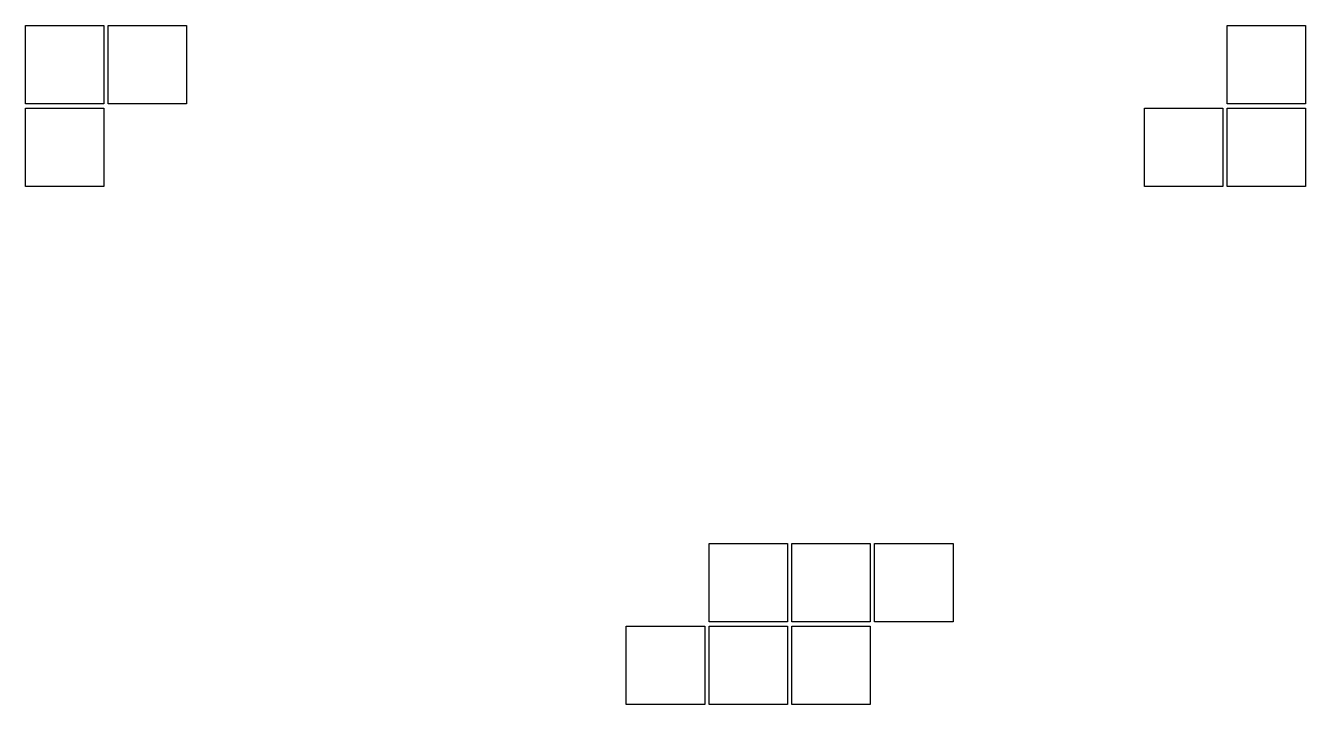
# Model space of a CAD drawing. Header units: millimetres. Extents: x -147 to 147, y -9 to 147.
import ezdxf

# ---------------------------------------------------------------- set-up
doc = ezdxf.new("R2010")
doc.units = ezdxf.units.MM

msp = doc.modelspace()

# ---------------------------------------------------------------- linework, layer by layer
at = {"linetype": 'CONTINUOUS'}
for p, q in [((-147, 147), (-129, 147)), ((-147, 129), (-147, 147)), ((-129, 147), (-129, 129)), ((-128, 147), (-110, 147)), ((-128, 129), (-128, 147)), ((-110, 147), (-110, 129)), ((129, 147), (147, 147)), ((129, 129), (129, 147)), ((147, 147), (147, 129)), ((-129, 129), (-147, 129)), ((-147, 128), (-129, 128)), ((-147, 110), (-147, 128)), ((-129, 128), (-129, 110)), ((-110, 129), (-128, 129)), ((110, 128), (128, 128)), ((110, 110), (110, 128)), ((128, 128), (128, 110)), ((147, 129), (129, 129)), ((129, 128), (147, 128)), ((129, 110), (129, 128)), ((147, 128), (147, 110)), ((-129, 110), (-147, 110)), ((128, 110), (110, 110)), ((147, 110), (129, 110)), ((10, 28), (28, 28)), ((10, 10), (10, 28)), ((28, 28), (28, 10)), ((29.05, 28), (47.05, 28)), ((29.05, 10), (29.05, 28)), ((47.05, 28), (47.05, 10)), ((48.05, 28), (66.05, 28)), ((48.05, 10), (48.05, 28)), ((66.05, 28), (66.05, 10)), ((-9, 9), (9, 9)), ((-9, -9), (-9, 9)), ((9, 9), (9, -9)), ((28, 10), (10, 10)), ((10, 9), (28, 9)), ((10, -9), (10, 9)), ((28, 9), (28, -9)), ((47.05, 10), (29.05, 10)), ((29.05, 9), (47.05, 9)), ((29.05, -9), (29.05, 9)), ((47.05, 9), (47.05, -9)), ((66.05, 10), (48.05, 10)), ((9, -9), (-9, -9)), ((28, -9), (10, -9)), ((47.05, -9), (29.05, -9))]:
    msp.add_line(p, q, dxfattribs=at)

doc.saveas('drawing.dxf')
